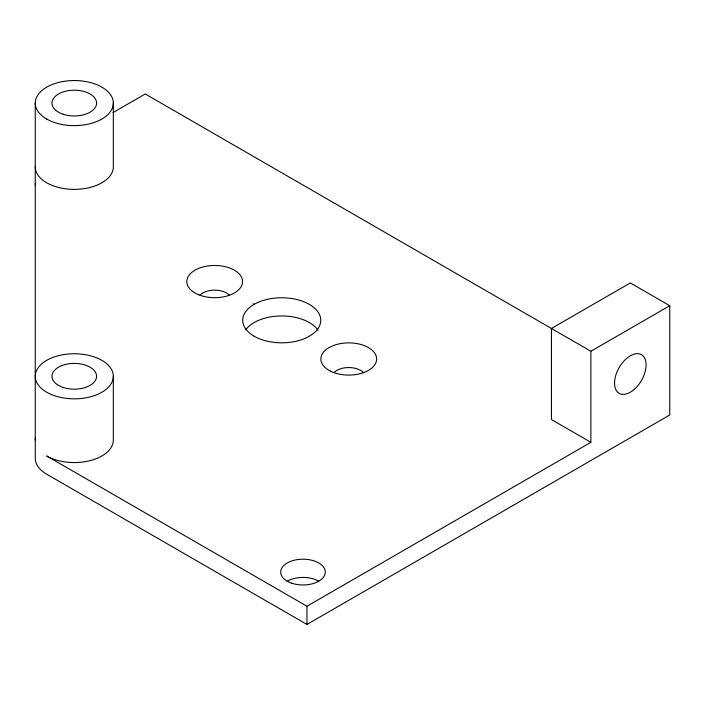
<?xml version="1.0" encoding="UTF-8"?>
<svg xmlns="http://www.w3.org/2000/svg" width="705" height="705" viewBox="0 0 705 705"><rect width="100%" height="100%" fill="white"/><g stroke="black" fill="none" stroke-linecap="round" stroke-linejoin="round"><path stroke-width="1.06" d="M113.038 112.588L145.274 93.977L590.878 351.249L669.75 305.714L669.75 414.998L306.948 624.454L46.68 474.192A39.039 22.542 0 0 1 35.25 458.25L35.25 103.08M113.329 376.294A39.039 22.542 0 0 1 54.77 395.813A39.039 22.542 0 0 1 54.77 356.774A39.039 22.542 0 0 1 113.329 376.294L113.329 440.043A39.039 22.542 0 0 1 89.227 460.867A39.039 22.542 0 0 1 46.68 455.976L306.948 606.238L590.878 442.317L590.878 351.249M669.75 305.714L630.314 282.943L551.442 328.477L551.442 419.545L590.878 442.317M253.06 303.732L254.117 304.349M229.169 294.963L226.508 292.963A16.735 9.659 0 0 0 200.194 294.963M306.948 606.238L306.948 624.454M113.329 103.08L113.329 166.829A39.039 22.542 0 0 1 74.289 189.372A39.039 22.542 0 0 1 35.25 166.829M35.25 440.043A39.039 22.542 0 0 1 35.4 438.078M35.25 185.045A39.039 22.542 0 0 1 35.4 183.088M245.939 329.482A39.039 22.542 0 0 1 282.449 315.963A39.039 22.542 0 0 1 318.061 330.266M334.267 372.372A16.735 9.659 0 0 1 357.118 368.838L360.59 370.372A16.735 9.659 0 0 1 363.242 372.372M287.235 581.202A22.304 12.875 0 0 1 318.783 581.202M198.836 294.831A27.883 16.1 0 0 0 242.476 282.872A27.883 16.1 0 0 0 202.723 267.036A27.883 16.1 0 0 0 198.836 294.831M330.689 371.253A27.883 16.1 0 0 0 376.188 361.885A27.883 16.1 0 0 0 339.396 343.82A27.883 16.1 0 0 0 330.689 371.253M254.117 336.223A39.039 22.542 0 0 0 319.427 326.115A39.039 22.542 0 0 0 271.61 298.515A39.039 22.542 0 0 0 254.117 336.223M46.68 119.022A39.039 22.542 0 0 0 111.998 108.914A39.039 22.542 0 0 0 64.181 81.313A39.039 22.542 0 0 0 46.68 119.022M63.133 114.236A22.304 12.875 0 0 0 96.594 103.08A22.304 12.875 0 0 0 63.133 91.932A22.304 12.875 0 0 0 63.133 114.236M63.133 387.442A22.304 12.875 0 0 0 96.594 376.294A22.304 12.875 0 0 0 63.133 365.137A22.304 12.875 0 0 0 63.133 387.442M291.852 583.246A22.304 12.875 0 0 0 325.313 572.09A22.304 12.875 0 0 0 291.852 560.933A22.304 12.875 0 0 0 291.852 583.246M634.394 389.248A22.304 12.875 -60 0 0 641.471 354.694A22.304 12.875 -60 0 0 615.077 378.1A22.304 12.875 -60 0 0 634.394 389.248"/></g></svg>
